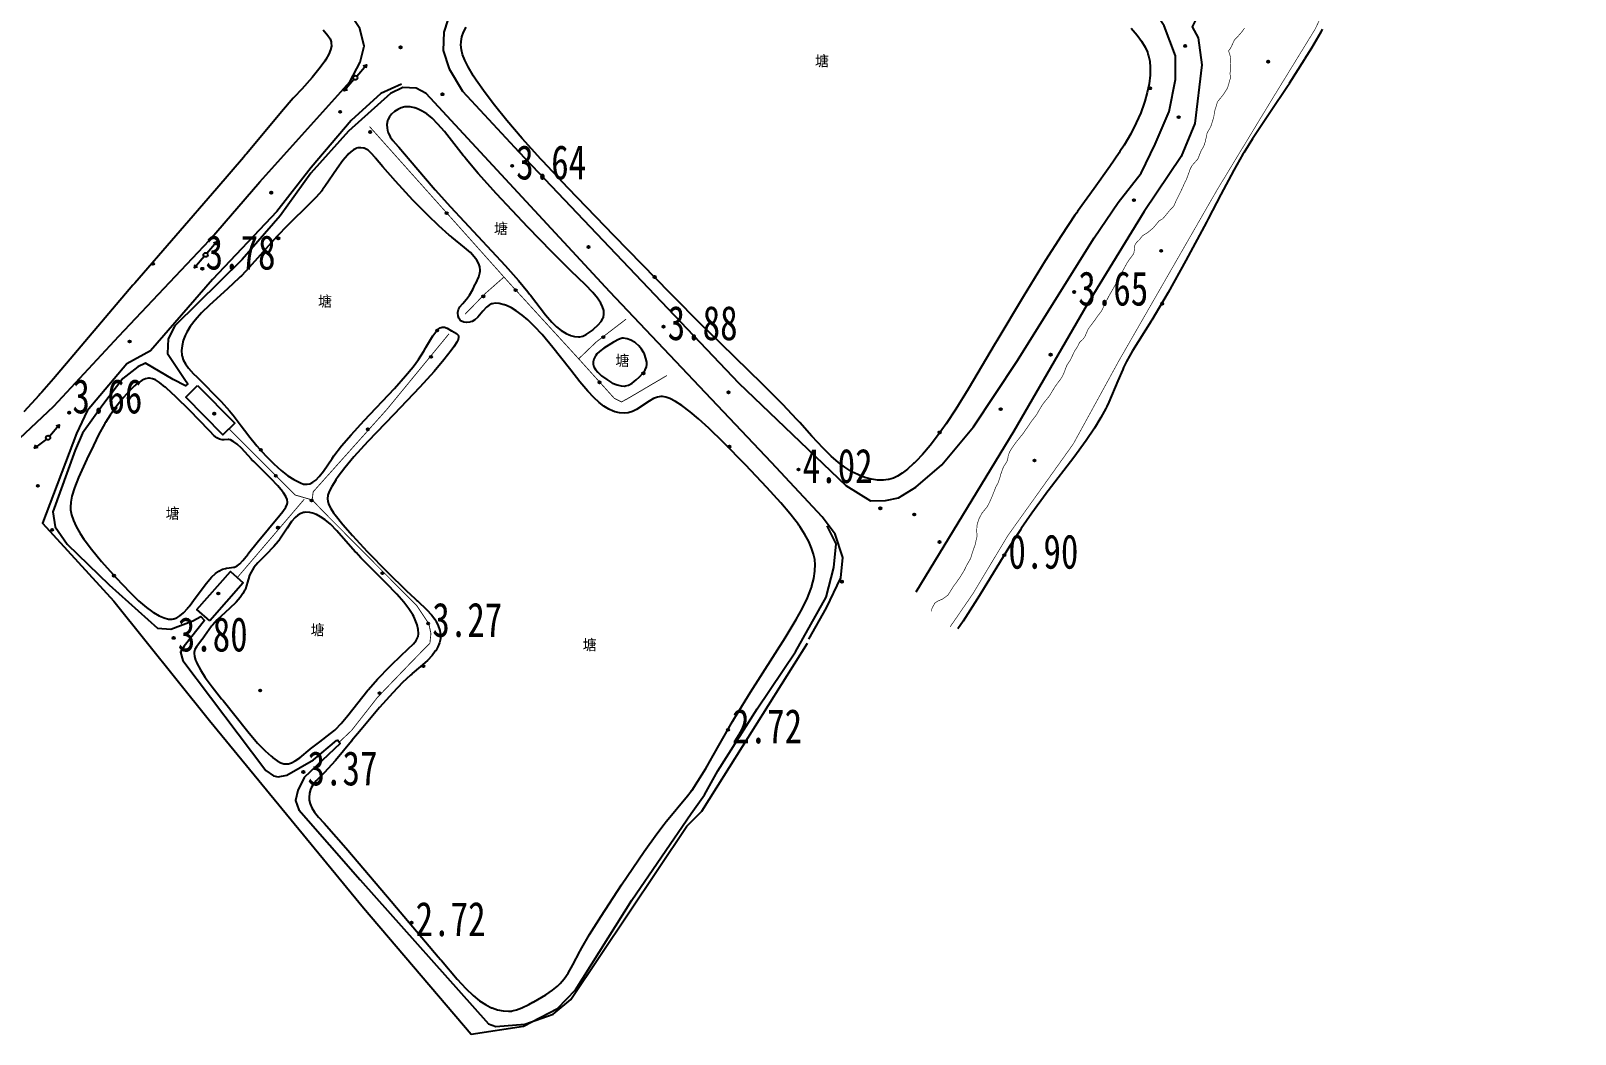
# Model space of a CAD drawing. Header units: metres. Extents: x 494039 to 619385, y 3351420 to 3402703.
# Drawn here: x 594504.6 to 594684.8, y 3392912.1 to 3393029.2 of the extents above; entities that cross this region are included whole.
import ezdxf
from ezdxf.enums import TextEntityAlignment as Align

# ---------------------------------------------------------------- set-up
doc = ezdxf.new("R2010")
doc.units = ezdxf.units.M
for name, pattern in [('2450', [0]), ('6461', [0]), ('8521', [0]), ('8522', [0])]:
    doc.linetypes.add(name, pattern=pattern)
for name, color, linetype in [('210100', 130, 'Continuous'), ('270102', 130, '6461'), ('380202', 8, '2450'), ('541200', 8, 'Continuous'), ('720100', 8, 'Continuous'), ('760201', 8, '8521'), ('760202', 8, '8522')]:
    doc.layers.add(name, color=color, linetype=linetype)
doc.layers.add('710101', color=8, linetype='Continuous', lineweight=0)

# ---------------------------------------------------------------- blocks, each defined once
blk = doc.blocks.new('dy')
blk.add_line((0.5, 0), (4, 0))
blk.add_lwpolyline([(3.31, 0.4), (4, 0), (3.31, -0.4)])
blk.add_circle((0, 0), 0.5)
blk = doc.blocks.new('y13')
blk.add_text('塘', height=2.5).set_placement((-1.67, -1.12))
blk = doc.blocks.new('p_point')
for radius in [0.25, 0.2, 0.15, 0.1, 0.05]:
    blk.add_circle((0, 0), radius)
blk.add_point((0, 0))
blk = doc.blocks.new('1-1&1-2&1-5')
at = {"layer": '210100', "color": 130, "flags": 128}
for points, elevation in [([(594655.29, 3393029.4), (594655.15, 3393029.15), (594655.11, 3393029.08), (594654.01, 3393027.19), (594653.23, 3393025.9), (594653.19, 3393025.84), (594651.44, 3393023.07), (594651.41, 3393023.01), (594651.3, 3393022.85), (594649.16, 3393019.65), (594647.14, 3393016.6), (594646.12, 3393014.97), (594646.03, 3393014.82), (594644.97, 3393012.97), (594643.46, 3393010.14), (594641.98, 3393007.3), (594641.9, 3393007.14), (594641.77, 3393006.9), (594639.37, 3393002.42), (594637.29, 3392998.67), (594635.8, 3392996.13), (594635.38, 3392995.44), (594635.31, 3392995.33), (594633.16, 3392991.87), (594632.45, 3392990.62), (594632.1, 3392989.92), (594632.04, 3392989.8), (594632, 3392989.71), (594631.42, 3392988.39), (594630.4, 3392985.9), (594630.15, 3392985.38), (594630.04, 3392985.17), (594629.46, 3392984.09), (594628.7, 3392982.85), (594627.74, 3392981.43), (594626.29, 3392979.44), (594623.3, 3392975.53), (594623.15, 3392975.33), (594623.09, 3392975.25), (594621.38, 3392972.93), (594620.16, 3392971.16), (594620.06, 3392971.01), (594618.8, 3392969.04), (594615.42, 3392963.52), (594615.3, 3392963.32), (594613.38, 3392960.35), (594612.77, 3392959.43)], 1.45), ([(594632.99, 3393029.53), (594633.67, 3393028.73), (594634.21, 3393028), (594634.61, 3393027.32), (594634.88, 3393026.72), (594634.95, 3393026.51), (594634.99, 3393026.41), (594635.02, 3393026.31), (594635.15, 3393025.68), (594635.22, 3393024.93), (594635.21, 3393024.04), (594635.09, 3393023.03), (594634.87, 3393022.01), (594634.59, 3393021.02), (594634.56, 3393020.91), (594634.52, 3393020.78), (594634.1, 3393019.67), (594633.58, 3393018.48), (594632.93, 3393017.22), (594632.16, 3393015.89), (594631.68, 3393015.13), (594631.59, 3393014.98), (594630.51, 3393013.39), (594628.67, 3393010.83), (594626.73, 3393008.13), (594626.63, 3393007.99), (594626.42, 3393007.7), (594624.85, 3393005.35), (594622.96, 3393002.38), (594620.38, 3392998.18), (594617.32, 3392993.05), (594617.14, 3392992.75), (594613.99, 3392987.42), (594612.55, 3392985.08), (594611.41, 3392983.36), (594610.4, 3392981.95), (594609.55, 3392980.85), (594608.65, 3392979.79), (594607.92, 3392979.02), (594607.67, 3392978.77), (594607.61, 3392978.72), (594606.91, 3392978.08), (594606.28, 3392977.6), (594605.74, 3392977.26), (594605.24, 3392977.03), (594604.71, 3392976.86), (594604.65, 3392976.85), (594604.1, 3392976.78), (594603.41, 3392976.79), (594602.7, 3392976.89), (594601.93, 3392977.1), (594601.26, 3392977.36), (594601.08, 3392977.44), (594600.4, 3392977.78), (594599.6, 3392978.29), (594598.85, 3392978.85), (594597.99, 3392979.59), (594597.04, 3392980.52), (594595.74, 3392981.93), (594594.34, 3392983.5), (594594.21, 3392983.64), (594594, 3392983.86), (594592.33, 3392985.63), (594589.98, 3392987.99), (594583.5, 3392994.3), (594583.1, 3392994.69), (594579.21, 3392998.6), (594572.65, 3393005.31), (594567.3, 3393010.87), (594564.3, 3393014.06), (594564.13, 3393014.24), (594561.95, 3393016.66), (594560.15, 3393018.76), (594558.71, 3393020.53), (594557.62, 3393021.97), (594556.57, 3393023.48), (594556.42, 3393023.71), (594556.27, 3393023.93), (594556.22, 3393024.01), (594555.62, 3393025.02), (594555.23, 3393025.81), (594554.98, 3393026.46), (594554.84, 3393027.02), (594554.79, 3393027.59), (594554.8, 3393027.91), (594554.8, 3393027.97), (594554.91, 3393028.52), (594555.1, 3393029.07), (594555.39, 3393029.66)], 2.46), ([(594538.73, 3393029.32), (594539.28, 3393028.66), (594539.52, 3393028.27), (594539.64, 3393027.93), (594539.66, 3393027.87), (594539.67, 3393027.83), (594539.68, 3393027.44), (594539.58, 3393026.99), (594539.38, 3393026.5), (594539.04, 3393025.88), (594538.9, 3393025.67), (594538.84, 3393025.57), (594538.23, 3393024.73), (594537.45, 3393023.78), (594536.21, 3393022.43), (594535.33, 3393021.49), (594535.21, 3393021.36), (594533.84, 3393019.78), (594531.36, 3393016.79), (594529.79, 3393014.88), (594529.67, 3393014.74), (594529.42, 3393014.44), (594526.33, 3393010.83), (594516.75, 3392999.79), (594516.53, 3392999.53), (594507.26, 3392988.61), (594505.91, 3392987.06), (594505.68, 3392986.81), (594505.59, 3392986.71), (594503.8, 3392984.75)], 2.46)]:
    blk.add_lwpolyline(points, dxfattribs=dict(at, elevation=elevation))
for points, elevation in [([(594562.81, 3392998.5), (594562.9, 3392998.39), (594564.67, 3392996.07), (594565.39, 3392995.24), (594565.96, 3392994.68), (594566.48, 3392994.27), (594567.05, 3392993.91), (594567.41, 3392993.74), (594567.54, 3392993.69), (594567.56, 3392993.68), (594568.06, 3392993.54), (594568.5, 3392993.5), (594568.6, 3392993.51), (594568.62, 3392993.51), (594568.65, 3392993.51), (594569.03, 3392993.6), (594569.42, 3392993.79), (594569.86, 3392994.08), (594570.2, 3392994.35), (594570.23, 3392994.38), (594570.26, 3392994.4), (594570.81, 3392994.92), (594571.16, 3392995.32), (594571.36, 3392995.65), (594571.38, 3392995.71), (594571.42, 3392995.81), (594571.48, 3392996.14), (594571.46, 3392996.57), (594571.32, 3392997.01), (594571.1, 3392997.46), (594570.73, 3392998.02), (594570.18, 3392998.69), (594569.33, 3392999.59), (594567.62, 3393001.22), (594567.32, 3393001.51), (594565.38, 3393003.44), (594562.6, 3393006.32), (594558.96, 3393010.21), (594556.81, 3393012.59), (594555.39, 3393014.25), (594555.16, 3393014.54), (594555.06, 3393014.67), (594552.88, 3393017.46), (594552.11, 3393018.33), (594551.42, 3393019.02), (594550.8, 3393019.52), (594550.27, 3393019.86), (594549.71, 3393020.13), (594549.41, 3393020.24), (594549.38, 3393020.24), (594548.87, 3393020.35), (594548.39, 3393020.36), (594548.31, 3393020.35), (594548.29, 3393020.35), (594548.23, 3393020.34), (594547.81, 3393020.24), (594547.41, 3393020.06), (594547.03, 3393019.81), (594546.7, 3393019.51), (594546.44, 3393019.17), (594546.27, 3393018.84), (594546.24, 3393018.74), (594546.23, 3393018.71), (594546.16, 3393018.31), (594546.17, 3393017.85), (594546.28, 3393017.4), (594546.3, 3393017.35), (594546.31, 3393017.32), (594546.33, 3393017.29), (594546.54, 3393016.87), (594546.86, 3393016.42), (594547.46, 3393015.73), (594547.55, 3393015.63), (594548.88, 3393014.1), (594551.56, 3393010.93), (594551.78, 3393010.68), (594553.56, 3393008.69), (594559.95, 3393001.84), (594561.51, 3393000.08), (594562.6, 3392998.77)], 3.02), ([(594557.02, 3393001.2), (594557.03, 3393001.3), (594556.99, 3393001.67), (594556.88, 3393002.02), (594556.65, 3393002.45), (594556.34, 3393002.86), (594555.9, 3393003.34), (594555.21, 3393003.95), (594553.74, 3393005.14), (594553.65, 3393005.21), (594553.43, 3393005.39), (594552.22, 3393006.46), (594550.93, 3393007.7), (594549.19, 3393009.48), (594547.17, 3393011.66), (594545.67, 3393013.36), (594544.83, 3393014.37), (594544.81, 3393014.39), (594544.28, 3393015), (594543.96, 3393015.28), (594543.67, 3393015.46), (594543.51, 3393015.52), (594543.48, 3393015.52), (594543.13, 3393015.58), (594542.75, 3393015.55), (594542.61, 3393015.52), (594542.59, 3393015.51), (594542.57, 3393015.5), (594542.25, 3393015.35), (594541.93, 3393015.11), (594541.64, 3393014.82), (594541.62, 3393014.81), (594541.55, 3393014.73), (594541.02, 3393014.09), (594540.35, 3393013.17), (594538.92, 3393011.06), (594538.68, 3393010.73), (594538.62, 3393010.65), (594538.55, 3393010.57), (594537.89, 3393009.81), (594536.96, 3393008.86), (594534.78, 3393006.75), (594534.7, 3393006.67), (594534.59, 3393006.55), (594533.33, 3393005.21), (594530.1, 3393001.61), (594529.17, 3393000.64), (594529.05, 3393000.53), (594528.92, 3393000.4), (594527.54, 3392999.12), (594525.45, 3392997.22), (594524.51, 3392996.3), (594523.77, 3392995.47), (594523.21, 3392994.72), (594522.82, 3392994.07), (594522.74, 3392993.9), (594522.65, 3392993.73), (594522.63, 3392993.68), (594522.4, 3392993.07), (594522.25, 3392992.48), (594522.19, 3392991.9), (594522.23, 3392991.38), (594522.24, 3392991.33), (594522.25, 3392991.27), (594522.4, 3392990.83), (594522.65, 3392990.37), (594523.01, 3392989.87), (594523.6, 3392989.21), (594523.96, 3392988.85), (594524.05, 3392988.76), (594526.83, 3392985.96), (594527.8, 3392984.89), (594528.18, 3392984.43), (594528.22, 3392984.38), (594529.16, 3392983.14), (594529.92, 3392982.12), (594530.02, 3392981.99), (594530.98, 3392980.8), (594532, 3392979.67), (594532.95, 3392978.7), (594533.82, 3392977.92), (594534.61, 3392977.3), (594535.31, 3392976.85), (594535.91, 3392976.54), (594536.06, 3392976.47), (594536.09, 3392976.46), (594536.44, 3392976.34), (594536.44, 3392976.34), (594536.52, 3392976.32), (594536.84, 3392976.31), (594537.15, 3392976.37), (594537.51, 3392976.55), (594537.85, 3392976.8), (594538.24, 3392977.2), (594538.74, 3392977.83), (594539.75, 3392979.3), (594539.98, 3392979.62), (594540.86, 3392980.78), (594541.97, 3392982.08), (594543.52, 3392983.77), (594547.03, 3392987.48), (594548.34, 3392988.95), (594549.2, 3392990.01), (594549.84, 3392990.88), (594550.47, 3392991.84), (594550.67, 3392992.19), (594550.71, 3392992.26), (594551.51, 3392993.65), (594551.85, 3392994.11), (594552.12, 3392994.39), (594552.35, 3392994.55), (594552.6, 3392994.64), (594552.8, 3392994.64), (594552.86, 3392994.64), (594552.88, 3392994.63), (594553.17, 3392994.52), (594553.69, 3392994.23), (594553.71, 3392994.22), (594553.73, 3392994.21), (594554.27, 3392993.9), (594554.45, 3392993.72), (594554.47, 3392993.69), (594554.48, 3392993.67), (594554.49, 3392993.65), (594554.52, 3392993.47), (594554.48, 3392993.22), (594554.32, 3392992.89), (594553.96, 3392992.34), (594553.67, 3392991.93), (594552.8, 3392990.82), (594551.66, 3392989.48), (594549.99, 3392987.63), (594546.95, 3392984.45), (594543.94, 3392981.29), (594542.31, 3392979.5), (594541.25, 3392978.23), (594540.47, 3392977.2), (594540.21, 3392976.84), (594540.18, 3392976.79), (594539.71, 3392976.04), (594539.43, 3392975.48), (594539.28, 3392975.02), (594539.23, 3392974.61), (594539.25, 3392974.35), (594539.25, 3392974.3), (594539.26, 3392974.28), (594539.38, 3392973.9), (594539.6, 3392973.47), (594539.94, 3392972.99), (594540.11, 3392972.75), (594541.01, 3392971.61), (594542.14, 3392970.32), (594543.87, 3392968.47), (594546.22, 3392966.07), (594548.42, 3392963.91), (594549.45, 3392962.94), (594549.66, 3392962.75), (594549.71, 3392962.7), (594550.82, 3392961.67), (594551.35, 3392961.09), (594551.74, 3392960.56), (594551.88, 3392960.34), (594551.9, 3392960.3), (594552.15, 3392959.79), (594552.33, 3392959.26), (594552.41, 3392958.75), (594552.41, 3392958.33), (594552.4, 3392958.29), (594552.4, 3392958.26), (594552.3, 3392957.82), (594552.11, 3392957.34), (594551.85, 3392956.89), (594551.8, 3392956.82), (594551.42, 3392956.33), (594550.88, 3392955.76), (594550.06, 3392955.03), (594549.1, 3392954.22), (594549.05, 3392954.17), (594548.89, 3392954.03), (594547.98, 3392953.16), (594546.83, 3392951.96), (594545.3, 3392950.25), (594543.14, 3392947.71), (594542.08, 3392946.42), (594542.02, 3392946.35), (594540.15, 3392944.06), (594539.28, 3392943.1), (594538.86, 3392942.67), (594538.82, 3392942.64), (594537.9, 3392941.72), (594537.55, 3392941.29), (594537.32, 3392940.9), (594537.24, 3392940.71), (594537.23, 3392940.69), (594537.11, 3392940.25), (594537.07, 3392939.77), (594537.08, 3392939.55), (594537.08, 3392939.53), (594537.09, 3392939.46), (594537.2, 3392939.03), (594537.4, 3392938.56), (594537.72, 3392938.06), (594538.18, 3392937.48), (594538.78, 3392936.81), (594538.82, 3392936.76), (594539.12, 3392936.44), (594541.37, 3392933.87), (594546.23, 3392928.18), (594552.13, 3392921.18), (594552.4, 3392920.86), (594552.51, 3392920.73), (594554.35, 3392918.56), (594555.37, 3392917.46), (594556.21, 3392916.67), (594556.97, 3392916.04), (594557.64, 3392915.59), (594558.22, 3392915.29), (594558.37, 3392915.22), (594558.42, 3392915.2), (594559.05, 3392914.99), (594559.71, 3392914.85), (594560.33, 3392914.82), (594560.66, 3392914.84), (594560.7, 3392914.84), (594560.76, 3392914.85), (594561.28, 3392914.97), (594561.9, 3392915.2), (594562.7, 3392915.59), (594563.19, 3392915.87), (594563.24, 3392915.89), (594563.31, 3392915.93), (594564.69, 3392916.74), (594565.49, 3392917.28), (594566.05, 3392917.74), (594566.26, 3392917.95), (594566.32, 3392918), (594566.38, 3392918.06), (594566.83, 3392918.61), (594567.29, 3392919.28), (594567.84, 3392920.24), (594568.66, 3392921.8), (594568.71, 3392921.88), (594568.88, 3392922.2), (594569.8, 3392923.77), (594571.15, 3392925.93), (594573.53, 3392929.55), (594576.16, 3392933.44), (594577.63, 3392935.5), (594578.5, 3392936.65), (594578.73, 3392936.94), (594578.78, 3392937.01), (594581.24, 3392939.97), (594581.64, 3392940.49), (594581.7, 3392940.56), (594581.75, 3392940.63), (594582.44, 3392941.65), (594583.35, 3392943.16), (594584.01, 3392944.31), (594584.06, 3392944.4), (594586.48, 3392948.64), (594586.7, 3392949.01), (594586.89, 3392949.31), (594588.59, 3392952.04), (594592.63, 3392958.38), (594593.92, 3392960.52), (594594.6, 3392961.77), (594595.22, 3392963.05), (594595.61, 3392964.05), (594595.72, 3392964.39), (594595.74, 3392964.45), (594595.96, 3392965.3), (594596.09, 3392966.17), (594596.12, 3392966.97), (594596.08, 3392967.46), (594596.07, 3392967.55), (594595.94, 3392968.17), (594595.71, 3392968.86), (594595.37, 3392969.62), (594594.93, 3392970.43), (594594.32, 3392971.38), (594594.22, 3392971.54), (594594.16, 3392971.61), (594593.92, 3392971.95), (594593.17, 3392972.91), (594592.12, 3392974.15), (594590.49, 3392975.95), (594587.98, 3392978.58), (594585.44, 3392981.18), (594583.7, 3392982.87), (594582.5, 3392983.96), (594581.55, 3392984.75), (594580.55, 3392985.49), (594579.84, 3392985.95), (594579.81, 3392985.97), (594579.18, 3392986.3), (594578.68, 3392986.48), (594578.29, 3392986.55), (594578.19, 3392986.56), (594578.11, 3392986.56), (594577.72, 3392986.49), (594577.26, 3392986.32), (594576.74, 3392986.02), (594575.29, 3392985.05), (594574.82, 3392984.81), (594574.41, 3392984.67), (594574.32, 3392984.65), (594574.29, 3392984.64), (594573.83, 3392984.6), (594573.29, 3392984.65), (594572.74, 3392984.78), (594572.68, 3392984.8), (594572.55, 3392984.85), (594572.04, 3392985.08), (594571.46, 3392985.44), (594570.91, 3392985.86), (594570.29, 3392986.43), (594569.61, 3392987.16), (594568.68, 3392988.26), (594567.6, 3392989.64), (594567.47, 3392989.82), (594565.53, 3392992.26), (594564.26, 3392993.77), (594563.38, 3392994.73), (594562.6, 3392995.49), (594561.95, 3392996.04), (594561.25, 3392996.55), (594560.69, 3392996.88), (594560.09, 3392997.16), (594559.87, 3392997.23), (594559.84, 3392997.24), (594559.27, 3392997.39), (594558.79, 3392997.43), (594558.43, 3392997.38), (594558.4, 3392997.37), (594558.34, 3392997.35), (594558.07, 3392997.21), (594557.77, 3392996.97), (594557.36, 3392996.52), (594556.76, 3392995.82), (594556.4, 3392995.5), (594556.11, 3392995.32), (594555.92, 3392995.25), (594555.86, 3392995.23), (594555.83, 3392995.22), (594555.46, 3392995.18), (594555.12, 3392995.23), (594554.86, 3392995.34), (594554.72, 3392995.44), (594554.71, 3392995.45), (594554.69, 3392995.47), (594554.55, 3392995.68), (594554.45, 3392995.95), (594554.42, 3392996.28), (594554.42, 3392996.33), (594554.42, 3392996.35), (594554.43, 3392996.39), (594554.51, 3392996.7), (594554.68, 3392997.01), (594555.01, 3392997.42), (594555.41, 3392997.87), (594555.44, 3392997.9), (594555.79, 3392998.38), (594556.17, 3392999.04), (594556.47, 3392999.65), (594556.49, 3392999.69), (594556.51, 3392999.72), (594556.86, 3393000.51), (594557, 3393001), (594557.02, 3393001.18)], 3.02), ([(594572.65, 3392992.94), (594572.6, 3392992.91), (594571.47, 3392992.21), (594570.95, 3392991.82), (594570.65, 3392991.52), (594570.52, 3392991.34), (594570.49, 3392991.3), (594570.48, 3392991.28), (594570.31, 3392990.92), (594570.22, 3392990.58), (594570.21, 3392990.39), (594570.21, 3392990.37), (594570.22, 3392990.31), (594570.3, 3392990.03), (594570.48, 3392989.72), (594570.76, 3392989.38), (594571.2, 3392988.97), (594571.8, 3392988.52), (594572.38, 3392988.16), (594572.45, 3392988.13), (594572.48, 3392988.11), (594573, 3392987.9), (594573.49, 3392987.78), (594573.88, 3392987.76), (594573.94, 3392987.77), (594573.97, 3392987.77), (594574, 3392987.78), (594574.35, 3392987.89), (594574.75, 3392988.12), (594575.23, 3392988.49), (594575.59, 3392988.82), (594575.62, 3392988.84), (594576.04, 3392989.31), (594576.29, 3392989.68), (594576.43, 3392990.01), (594576.46, 3392990.1), (594576.46, 3392990.13), (594576.47, 3392990.16), (594576.47, 3392990.54), (594576.38, 3392990.99), (594576.2, 3392991.49), (594576.14, 3392991.6), (594576.13, 3392991.63), (594575.86, 3392992.06), (594575.53, 3392992.47), (594575.18, 3392992.79), (594575.1, 3392992.85), (594575.07, 3392992.87), (594575.05, 3392992.89), (594574.63, 3392993.12), (594574.19, 3392993.28), (594573.77, 3392993.35), (594573.55, 3392993.34), (594573.52, 3392993.33), (594573.5, 3392993.33), (594573.17, 3392993.22), (594572.66, 3392992.94)], 2.96), ([(594526.95, 3392981.5), (594526.92, 3392981.5), (594526.62, 3392981.57), (594526.31, 3392981.74), (594525.96, 3392982.01), (594525.48, 3392982.51), (594525.37, 3392982.62), (594523.15, 3392984.93), (594521.53, 3392986.52), (594520.43, 3392987.53), (594520.32, 3392987.63), (594520.28, 3392987.66), (594519.61, 3392988.2), (594519.14, 3392988.48), (594518.79, 3392988.63), (594518.47, 3392988.68), (594518.38, 3392988.68), (594518.35, 3392988.68), (594518, 3392988.61), (594517.61, 3392988.44), (594517.17, 3392988.16), (594516.84, 3392987.9), (594516.81, 3392987.88), (594516.72, 3392987.8), (594516.12, 3392987.23), (594515.42, 3392986.45), (594514.64, 3392985.47), (594513.86, 3392984.37), (594513.31, 3392983.51), (594513.25, 3392983.42), (594513.21, 3392983.34), (594512.56, 3392982.15), (594511.6, 3392980.18), (594511.24, 3392979.42), (594511.2, 3392979.34), (594511.15, 3392979.22), (594510.18, 3392977.09), (594509.7, 3392975.89), (594509.4, 3392974.94), (594509.26, 3392974.22), (594509.22, 3392973.62), (594509.23, 3392973.39), (594509.23, 3392973.31), (594509.35, 3392972.74), (594509.57, 3392972.09), (594509.9, 3392971.38), (594510.37, 3392970.56), (594510.81, 3392969.89), (594510.95, 3392969.7), (594511.67, 3392968.75), (594512.87, 3392967.31), (594514.58, 3392965.4), (594516.18, 3392963.7), (594517.19, 3392962.72), (594518.1, 3392961.93), (594518.69, 3392961.5), (594518.89, 3392961.36), (594518.94, 3392961.33), (594519.6, 3392960.95), (594520.18, 3392960.71), (594520.66, 3392960.58), (594521.09, 3392960.56), (594521.27, 3392960.59), (594521.31, 3392960.6), (594521.65, 3392960.72), (594522.01, 3392960.95), (594522.41, 3392961.31), (594522.92, 3392961.87), (594522.98, 3392961.94), (594523.07, 3392962.05), (594523.91, 3392963.16), (594525.11, 3392964.78), (594525.7, 3392965.46), (594526.15, 3392965.88), (594526.54, 3392966.17), (594526.96, 3392966.39), (594527.31, 3392966.5), (594527.43, 3392966.52), (594527.46, 3392966.52), (594528.3, 3392966.63), (594528.32, 3392966.63), (594528.36, 3392966.65), (594528.68, 3392966.79), (594529.01, 3392967.03), (594529.36, 3392967.4), (594529.92, 3392968.13), (594529.95, 3392968.17), (594529.98, 3392968.2), (594530.06, 3392968.31), (594531.02, 3392969.52), (594533.67, 3392972.71), (594534, 3392973.13), (594534.01, 3392973.15), (594534.36, 3392973.65), (594534.5, 3392973.97), (594534.54, 3392974.2), (594534.55, 3392974.2), (594534.55, 3392974.23), (594534.5, 3392974.54), (594534.36, 3392974.87), (594534.08, 3392975.31), (594534.05, 3392975.35), (594534.04, 3392975.37), (594533.97, 3392975.46), (594533.41, 3392976.14), (594532.61, 3392976.99), (594530.62, 3392978.96), (594530.41, 3392979.18), (594530.37, 3392979.23), (594529.19, 3392980.53), (594528.7, 3392980.98), (594528.31, 3392981.27), (594528.26, 3392981.3), (594528.23, 3392981.31), (594527.89, 3392981.48), (594527.7, 3392981.53), (594527.68, 3392981.53), (594527.65, 3392981.54), (594527.17, 3392981.51), (594526.95, 3392981.5)], 3.02), ([(594524.58, 3392958.17), (594524.56, 3392958.14), (594523.95, 3392957.35), (594523.76, 3392957.01), (594523.67, 3392956.68), (594523.66, 3392956.61), (594523.66, 3392956.59), (594523.69, 3392956.23), (594523.83, 3392955.79), (594523.93, 3392955.55), (594523.93, 3392955.54), (594523.98, 3392955.44), (594524.39, 3392954.67), (594524.96, 3392953.78), (594525.77, 3392952.68), (594526.87, 3392951.28), (594526.93, 3392951.2), (594527.04, 3392951.06), (594529.91, 3392947.47), (594531.07, 3392946.11), (594531.95, 3392945.19), (594532.64, 3392944.57), (594532.79, 3392944.45), (594532.82, 3392944.42), (594533.36, 3392944.03), (594533.77, 3392943.81), (594534.13, 3392943.69), (594534.22, 3392943.68), (594534.25, 3392943.67), (594534.31, 3392943.67), (594534.67, 3392943.7), (594535.03, 3392943.81), (594535.45, 3392944.03), (594535.98, 3392944.39), (594537.19, 3392945.4), (594537.25, 3392945.45), (594538.32, 3392946.27), (594539.58, 3392947.21), (594540.06, 3392947.62), (594540.14, 3392947.7), (594540.8, 3392948.39), (594541.58, 3392949.31), (594543.91, 3392952.28), (594544, 3392952.38), (594545.04, 3392953.55), (594546.5, 3392955.06), (594547.93, 3392956.46), (594548.44, 3392956.92), (594548.55, 3392957.02), (594548.58, 3392957.05), (594549.25, 3392957.68), (594549.56, 3392958.06), (594549.74, 3392958.38), (594549.78, 3392958.48), (594549.79, 3392958.52), (594549.85, 3392958.88), (594549.82, 3392959.36), (594549.69, 3392959.91), (594549.46, 3392960.5), (594549.28, 3392960.87), (594549.18, 3392961.06), (594548.73, 3392961.77), (594548.11, 3392962.57), (594547.32, 3392963.48), (594546.07, 3392964.77), (594543.11, 3392967.74), (594542.56, 3392968.33), (594542.47, 3392968.43), (594540.32, 3392970.88), (594539.56, 3392971.64), (594538.95, 3392972.15), (594538.4, 3392972.52), (594537.93, 3392972.77), (594537.67, 3392972.87), (594537.65, 3392972.88), (594537.15, 3392973), (594536.7, 3392973.04), (594536.51, 3392973.03), (594536.49, 3392973.02), (594536.41, 3392973.01), (594536.1, 3392972.91), (594535.76, 3392972.7), (594535.44, 3392972.43), (594535.04, 3392971.96), (594534.51, 3392971.19), (594533.66, 3392969.9), (594533.6, 3392969.82), (594533.54, 3392969.75), (594533.47, 3392969.65), (594532.95, 3392969.04), (594532.02, 3392968.09), (594531.11, 3392967.16), (594530.64, 3392966.59), (594530.3, 3392966.07), (594530.12, 3392965.69), (594530.08, 3392965.59), (594530.07, 3392965.56), (594529.87, 3392964.88), (594529.64, 3392964.1), (594529.61, 3392964.04), (594529.59, 3392963.98), (594529.36, 3392963.55), (594529.04, 3392963.1), (594528.57, 3392962.57), (594527.79, 3392961.82), (594527.31, 3392961.39), (594527.28, 3392961.36), (594526.34, 3392960.48), (594525.8, 3392959.88), (594525.72, 3392959.78), (594525.69, 3392959.75), (594525.16, 3392958.99), (594524.61, 3392958.2)], 3.02)]:
    blk.add_lwpolyline(points, close=True, dxfattribs=dict(at, elevation=elevation))
at = {"layer": '270102', "color": 130, "const_width": 0.1, "flags": 128}
for points, elevation in [([(594544.13, 3393018.05), (594560.58, 3392999.63), (594568.53, 3392990.95), (594572.68, 3392986.34), (594573.53, 3392985.92), (594574.34, 3392986.36), (594578.82, 3392989)], 4.19), ([(594559.81, 3393000.49), (594557.59, 3392998.53), (594555.28, 3392996.16)], 3.96), ([(594574.05, 3392995.57), (594570.55, 3392992.89), (594568.53, 3392990.95)], 4.19), ([(594553.4, 3392993.87), (594546.19, 3392985.09), (594537.55, 3392975.43), (594537.44, 3392974.48), (594538.85, 3392973.01), (594549.65, 3392962.13), (594551.05, 3392960.03), (594551.29, 3392958.88), (594551.17, 3392957.77), (594549.08, 3392955.63), (594545.05, 3392951.44), (594542.03, 3392947.58), (594540.59, 3392946.22)], 3.74), ([(594537.44, 3392974.48), (594535.47, 3392975.05), (594527.73, 3392982.77)], 3.96), ([(594528.69, 3392965.41), (594536.51, 3392974.56)], 4.19)]:
    blk.add_lwpolyline(points, dxfattribs=dict(at, elevation=elevation))
at = {"layer": '380202', "color": 8, "elevation": 4.85, "flags": 128}
blk.add_lwpolyline([(594547.84, 3393022.99), (594545.43, 3393021.91), (594541.99, 3393018.74), (594537.3, 3393013.29), (594533.31, 3393008.14), (594525.79, 3393000.2), (594518.56, 3392991.87), (594515.8, 3392990.37), (594511.18, 3392984.87), (594509.94, 3392982.22), (594505.99, 3392971.76), (594514.28, 3392962.66), (594525.45, 3392948.73), (594543.41, 3392926.87), (594555.98, 3392912.15), (594562.1, 3392913.08), (594566.05, 3392915.12), (594568.17, 3392917.33), (594574.72, 3392927.77), (594581.64, 3392937.9), (594583.2, 3392940.07), (594584.78, 3392942.88), (594589.34, 3392950.12), (594593.82, 3392956.77), (594597.41, 3392963.12), (594598.29, 3392966.61), (594598.56, 3392969.37), (594597.51, 3392971.46)], dxfattribs=at)
at = {"layer": '710101', "color": 8, "linetype": 'Continuous', "lineweight": 0, "const_width": 0.075}
for points, elevation in [([(594646.21, 3393029.54), (594645.96, 3393029.17), (594645.49, 3393028.63), (594645.16, 3393028.3), (594645.02, 3393028.12), (594644.7, 3393027.43), (594644.6, 3393027.24), (594644.48, 3393027.06), (594644.35, 3393026.89), (594644.47, 3393026.54), (594644.53, 3393026.33), (594644.57, 3393026.16), (594644.58, 3393026.08), (594644.59, 3393026.01), (594644.59, 3393025.93), (594644.59, 3393025.86), (594644.58, 3393025.71), (594644.57, 3393025.65), (594644.57, 3393025.61), (594644.59, 3393025.07), (594644.6, 3393024.91), (594644.6, 3393024.88), (594644.54, 3393024.39), (594644.53, 3393024.37), (594644.53, 3393024.35), (594644.53, 3393024.25), (594644.53, 3393024.23), (594644.53, 3393024.18), (594644.56, 3393023.86), (594644.56, 3393023.83), (594644.55, 3393023.69), (594644.54, 3393023.61), (594644.23, 3393022.55), (594643.75, 3393021.79), (594643.15, 3393021.05), (594643.09, 3393020.98), (594643.02, 3393020.84), (594642.96, 3393020.58), (594642.79, 3393020.07), (594642.75, 3393019.91), (594642.63, 3393019.21), (594642.52, 3393018.81), (594642.45, 3393018.57), (594642.34, 3393018.22), (594642.22, 3393017.94), (594642.13, 3393017.78), (594641.87, 3393017.35), (594641.85, 3393017.29), (594641.75, 3393016.8), (594641.62, 3393016.26), (594641.55, 3393016.01), (594641.42, 3393015.68), (594641.17, 3393015.28), (594640.81, 3393014.37), (594640.75, 3393014.24), (594640.16, 3393013.58), (594640.04, 3393013.42), (594639.88, 3393013.1), (594639.63, 3393012.4), (594639.45, 3393011.91), (594639.26, 3393011.54), (594638.85, 3393010.64), (594638.29, 3393009.52), (594638.06, 3393009), (594638.01, 3393008.88), (594637.91, 3393008.7), (594637.46, 3393008.24), (594636.8, 3393007.43), (594636.68, 3393007.3), (594636.25, 3393007.05), (594635.6, 3393006.26), (594635.55, 3393006.21), (594634.96, 3393005.72), (594634.34, 3393005.32), (594634.24, 3393005.22), (594633.95, 3393004.84), (594633.61, 3393004.52), (594633.5, 3393004.37), (594633.43, 3393004.23), (594633.41, 3393004.16), (594633.4, 3393004.08), (594633.33, 3393003.44), (594633.32, 3393003.39), (594633.31, 3393003.31), (594633.25, 3393003.17), (594632.82, 3393002.59), (594632.51, 3393002.14), (594631.38, 3393000.07), (594631.15, 3392999.6), (594630.39, 3392998.27), (594629.96, 3392997.43), (594629.65, 3392996.76), (594629.52, 3392996.51), (594629.03, 3392995.88), (594628.73, 3392995.44), (594627.97, 3392994.42), (594627.91, 3392994.27), (594627.6, 3392993.57), (594627.44, 3392993.33), (594627.34, 3392993.21), (594627.24, 3392993.12), (594626.96, 3392992.86), (594626.86, 3392992.64), (594626.75, 3392992.41), (594626.41, 3392991.9), (594625.9, 3392990.82), (594625.5, 3392990.21), (594625.44, 3392990.09), (594625.19, 3392989.41), (594625.03, 3392989.04), (594624.88, 3392988.76), (594624.12, 3392987.72), (594623.52, 3392986.73), (594623.35, 3392986.49), (594622.77, 3392985.78), (594622.51, 3392985.39), (594621.91, 3392984.37), (594621.37, 3392983.68), (594620.41, 3392982.27), (594619.51, 3392981.15), (594619.08, 3392980.53), (594618.81, 3392980.1), (594618.68, 3392979.76), (594618.64, 3392979.6), (594618.58, 3392979.23), (594618.56, 3392979.15), (594618.53, 3392979.06), (594618.43, 3392978.85), (594618.19, 3392978.5), (594618.1, 3392978.33), (594618.02, 3392978.16), (594617.93, 3392977.93), (594617.87, 3392977.75), (594617.78, 3392977.49), (594617.72, 3392977.24), (594617.46, 3392976.47), (594617.2, 3392976), (594616.84, 3392975.08), (594616.68, 3392974.69), (594616.45, 3392974.18), (594616.34, 3392973.95), (594616.14, 3392973.62), (594615.59, 3392972.95), (594615.28, 3392972.38), (594615.27, 3392972.36), (594615.11, 3392971.92), (594615.08, 3392971.84), (594615.06, 3392971.76), (594615.02, 3392971.6), (594615, 3392971.47), (594614.98, 3392971.14), (594614.97, 3392971.06), (594614.97, 3392970.99), (594614.97, 3392970.93), (594614.97, 3392970.87), (594614.97, 3392970.81), (594615, 3392970.37), (594615, 3392970.3), (594615.01, 3392970.28), (594615, 3392970.24), (594614.98, 3392970.11), (594614.93, 3392969.94), (594614.85, 3392969.52), (594614.77, 3392969.21), (594614.52, 3392968.51), (594614.49, 3392968.44), (594614.33, 3392967.89), (594614.28, 3392967.75), (594614.2, 3392967.56), (594613.84, 3392966.93), (594613.5, 3392966.24), (594613.05, 3392965.51), (594612.64, 3392964.91), (594612.3, 3392964.46), (594611.65, 3392963.44), (594611.59, 3392963.36), (594610.99, 3392962.92), (594610.46, 3392962.69), (594610.14, 3392962.49), (594610.08, 3392962.43), (594609.77, 3392961.88), (594609.75, 3392961.83), (594609.68, 3392961.48)], 2), ([(594683.49, 3393106.3), (594684.43, 3393100.28), (594684.71, 3393096.15), (594684.75, 3393091.4), (594684.33, 3393087.27), (594683.95, 3393084.38), (594682.01, 3393078.78), (594678.64, 3393072.34), (594669.85, 3393056.52), (594667.62, 3393052.01), (594666.48, 3393048.59), (594665.34, 3393046.59), (594663.74, 3393045), (594662.26, 3393044.08), (594661.12, 3393043), (594660.32, 3393041.63), (594654.44, 3393029.4), (594649.19, 3393020.85), (594643.02, 3393010.67), (594631.55, 3392990.71), (594626.25, 3392981.04), (594618.6, 3392970.32), (594614.51, 3392963.52), (594611.86, 3392959.66)], 1)]:
    blk.add_lwpolyline(points, dxfattribs=dict(at, elevation=elevation))
at = {"layer": '720100', "color": 8}
for p in [(594547.75, 3393027.29, 3.64), (594639.29, 3393027.46, 3.64), (594648.98, 3393025.63, 1.01), (594635.19, 3393022.52, 1.87), (594552.63, 3393021.82, 3.52), (594540.7, 3393019.77, 3.58), (594638.53, 3393019.15, 3.54), (594544.2, 3393017.42, 3.25), (594560.76, 3393013.46, 3.64), (594532.66, 3393010.34, 3.73), (594633.31, 3393009.46, 3.43), (594553.13, 3393007.95, 3.06), (594533.48, 3393005.01, 2.72), (594569.67, 3393004, 3.74), (594636.48, 3393003.55, 1.59), (594518.86, 3393002.03, 1.83), (594524.62, 3393001.46, 3.78), (594577.39, 3393000.5, 1.87), (594557.41, 3392998.23, 3.02), (594561.17, 3392998.96, 3.08), (594626.34, 3392998.74, 3.65), (594636.6, 3392997.38, 0.9), (594552.01, 3392994.26, 2.72), (594578.42, 3392994.7, 3.88), (594516.14, 3392992.97, 3.71), (594571.4, 3392993.47, 2.91), (594551.3, 3392991.18, 2.8), (594623.59, 3392991.43, 3.3), (594576.08, 3392989.25, 2.72), (594570.95, 3392988.21, 2.98), (594586, 3392987.04, 4), (594509.08, 3392984.66, 3.66), (594514.49, 3392985.19, 2.74), (594617.77, 3392985.07, 3.62), (594526.01, 3392984.55, 3.48), (594543.93, 3392982.72, 3.02), (594610.65, 3392982.36, 1.87), (594531.44, 3392980.33, 2.72), (594586.11, 3392980.7, 2.72), (594594.18, 3392978.03, 4.02), (594621.71, 3392979.08, 1.23), (594505.42, 3392976.13, 3.51), (594533.2, 3392977.29, 3.3), (594537.37, 3392974.41, 2.97), (594603.72, 3392973.5, 3.81), (594607.68, 3392972.79, 3.91), (594507.1, 3392970.99, 3.55), (594533.44, 3392971.24, 3.31), (594610.62, 3392969.58, 3.9), (594618.19, 3392968.03, 0.9), (594514.31, 3392965.64, 2.74), (594545.63, 3392965.93, 3.18), (594599.24, 3392964.94, 3.93), (594526.48, 3392963.57, 3.43), (594550.97, 3392960.07, 3.27), (594521.27, 3392958.38, 3.8), (594550.41, 3392955.09, 2.72), (594531.36, 3392952.25, 2.81), (594545.3, 3392951.94, 3.1), (594585.95, 3392947.66, 2.72), (594536.41, 3392942.74, 3.37), (594549.02, 3392925.15, 2.72)]:
    blk.add_point(p, dxfattribs=at)
at = {"layer": '760201', "color": 8, "flags": 128}
for points, elevation in [([(594670.27, 3393126.45), (594672.35, 3393123.87), (594676.26, 3393117.27), (594678.48, 3393111.16), (594679.87, 3393106.07), (594680.24, 3393099.31), (594679.95, 3393090.2), (594676.65, 3393080.03), (594673.68, 3393072.4), (594667.45, 3393060.65), (594664.65, 3393055.43), (594664.03, 3393053.18), (594663.17, 3393051.19), (594661.29, 3393049.07), (594659.14, 3393047.73), (594656.39, 3393044.15), (594649.8, 3393036.9), (594646.98, 3393033.36), (594644.16, 3393031.1), (594642.26, 3393031.08), (594640.69, 3393030.87), (594640.09, 3393029.67), (594640.8, 3393028.41), (594641.22, 3393025.24), (594640.41, 3393018.42), (594638.84, 3393014.55), (594634.5, 3393008.14), (594627.85, 3392997.28), (594619.31, 3392982.52), (594607.87, 3392963.72)], 4.09), ([(594595.37, 3392958.23), (594597.44, 3392961.9), (594599.1, 3392965.4), (594599.34, 3392967.76), (594598.45, 3392970.48), (594596.95, 3392972.51), (594591.01, 3392978.85), (594572.17, 3392998.77), (594550.74, 3393021.9), (594549.56, 3393022.54), (594548.02, 3393022.61), (594546.56, 3393021.91), (594541.66, 3393017.51), (594537.29, 3393012.6), (594533.72, 3393007.62), (594529.25, 3393002.55), (594521.42, 3392994.79), (594520.63, 3392993.28), (594520.54, 3392991.55), (594522.59, 3392988.55), (594522.91, 3392988.04), (594522.65, 3392987.78), (594521.22, 3392988.53), (594517.98, 3392990.45), (594517.1, 3392990.03), (594515.36, 3392988.66), (594513, 3392985.57), (594510.64, 3392982.28), (594509.77, 3392980.29), (594507.16, 3392973.08), (594507.46, 3392971.33), (594508.85, 3392969.33), (594513.74, 3392964.56)], 4.92), ([(594513.74, 3392964.56), (594519.39, 3392959.5), (594520.94, 3392959.39), (594523.5, 3392960.37), (594524.44, 3392960.89), (594524.87, 3392960.4), (594522.49, 3392957.43), (594522.08, 3392956.73), (594522.33, 3392955.75), (594532.03, 3392942.91), (594532.91, 3392942.28), (594533.46, 3392942.16), (594534.47, 3392942.36), (594537.6, 3392944.15), (594540.29, 3392946.41), (594540.42, 3392946.44), (594540.71, 3392946.06), (594536.49, 3392942.09), (594535.76, 3392940.59), (594535.48, 3392939.4), (594535.88, 3392938.33), (594543.03, 3392930.14), (594558, 3392913.34), (594558.86, 3392913.04), (594562.26, 3392913.32), (594565.56, 3392914.49), (594567.61, 3392916.19), (594581.16, 3392936.42), (594582.88, 3392938.16), (594584.6, 3392940.89), (594595.22, 3392957.75)], 4.47)]:
    blk.add_lwpolyline(points, dxfattribs=dict(at, elevation=elevation))
at = {"layer": '760201', "color": 8, "elevation": 4.28, "flags": 128}
for points in [[(594567.3, 3393046.94), (594558.68, 3393037.17), (594554.51, 3393032.44), (594553.28, 3393030.52), (594552.79, 3393029.08), (594552.7, 3393026.94), (594553.43, 3393024.77), (594554.98, 3393022.2), (594561.54, 3393015.11), (594587.23, 3392988.11), (594599.68, 3392976.17), (594602.56, 3392974.38), (594604.32, 3392974.43), (594605.85, 3392974.71), (594607.88, 3392975.97), (594610.88, 3392978.58), (594614.61, 3392983.02), (594619.66, 3392990.62), (594628.68, 3393005.07), (594631.47, 3393009.17), (594634.15, 3393012.6), (594635.8, 3393016), (594637.41, 3393019.79), (594638.17, 3393023.54), (594638.15, 3393026.29), (594636.85, 3393029.79), (594634.79, 3393032.93), (594622.45, 3393045.82), (594607.55, 3393060.14), (594597.16, 3393069.4), (594594.89, 3393071.11), (594592.16, 3393071.73), (594589.11, 3393070.97), (594586.32, 3393068.42), (594576.24, 3393057.42)], [(594543.03, 3393025.55), (594543.52, 3393027.45), (594543, 3393029.5), (594541.25, 3393032.08), (594534.67, 3393039.45), (594518.74, 3393055.16), (594516.99, 3393055.71), (594514.71, 3393054.32), (594510.34, 3393052.35), (594505.44, 3393046.61), (594501.7, 3393042.27), (594495.76, 3393035.76), (594485.72, 3393025.28), (594475.21, 3393016.18), (594461.87, 3393005.44), (594459.23, 3393002.99), (594457.6, 3393000.86), (594456.8, 3392999.51), (594456.51, 3392997.48), (594457.33, 3392995.63), (594474.37, 3392975.12), (594481.16, 3392968.09), (594483.11, 3392966.93), (594484.54, 3392966.72), (594485.78, 3392967.27), (594491.49, 3392971.37), (594499.13, 3392977.79), (594503.27, 3392981.65), (594507.28, 3392985.42), (594514.89, 3392993.6), (594525.46, 3393004.78), (594531.33, 3393011.61), (594541.81, 3393023.28)]]:
    blk.add_lwpolyline(points, close=True, dxfattribs=at)
at = {"layer": '760202', "color": 8, "elevation": 3.96, "flags": 128}
for points in [[(594524.07, 3392987.82), (594528.41, 3392983.44), (594527.02, 3392982.07), (594522.69, 3392986.46)], [(594525.48, 3392960.36), (594523.98, 3392961.68), (594527.89, 3392966.12), (594529.39, 3392964.79)]]:
    blk.add_lwpolyline(points, close=True, dxfattribs=at)
at = {"color": 8, "linetype": 'Continuous', "xscale": 0.5, "yscale": 0.5, "zscale": 0.5}
for p in [(594596.94, 3393025.64), (594559.48, 3393006.08), (594538.96, 3392997.6), (594573.66, 3392990.68), (594521.17, 3392972.85), (594538.09, 3392959.25), (594569.84, 3392957.51)]:
    blk.add_blockref('y13', p, dxfattribs=at)
at = {"layer": '541200', "color": 8, "linetype": 'Continuous', "xscale": 0.5, "yscale": 0.5, "zscale": 0.5}
for p, rotation in [((594542.47, 3393023.74), 49.43901441950203), ((594542.47, 3393023.74), 229.7781180926775), ((594525, 3393003.08), 49.77811809267746), ((594525, 3393003.08), 229.2924689657896), ((594506.63, 3392981.74), 49.29246896578955), ((594506.63, 3392981.74), 216.921456397811)]:
    blk.add_blockref('dy', p, dxfattribs=dict(at, rotation=rotation))
at = {"layer": '720100', "color": 8, "linetype": 'Continuous', "xscale": 0.5, "yscale": 0.5, "zscale": 0.5}
for p in [(594547.75, 3393027.29, 3.64), (594639.29, 3393027.46, 3.64), (594635.19, 3393022.52, 1.87), (594552.63, 3393021.82, 3.52), (594638.53, 3393019.15, 3.54), (594544.2, 3393017.42, 3.25), (594560.76, 3393013.46, 3.64), (594553.13, 3393007.95, 3.06), (594633.31, 3393009.46, 3.43), (594533.48, 3393005.01, 2.72), (594569.67, 3393004, 3.74), (594518.86, 3393002.03, 1.83), (594561.17, 3392998.96, 3.08), (594577.39, 3393000.5, 1.87), (594557.41, 3392998.23, 3.02), (594626.34, 3392998.74, 3.65), (594636.6, 3392997.38, 0.9), (594552.01, 3392994.26, 2.72), (594578.42, 3392994.7, 3.88), (594571.4, 3392993.47, 2.91), (594551.3, 3392991.18, 2.8), (594570.95, 3392988.21, 2.98), (594576.08, 3392989.25, 2.72), (594586, 3392987.04, 4), (594514.49, 3392985.19, 2.74), (594526.01, 3392984.55, 3.48), (594617.77, 3392985.07, 3.62), (594543.93, 3392982.72, 3.02), (594610.65, 3392982.36, 1.87), (594531.44, 3392980.33, 2.72), (594586.11, 3392980.7, 2.72), (594533.2, 3392977.29, 3.3), (594594.18, 3392978.03, 4.02), (594537.37, 3392974.41, 2.97), (594607.68, 3392972.79, 3.91), (594507.1, 3392970.99, 3.55), (594533.44, 3392971.24, 3.31), (594618.19, 3392968.03, 0.9), (594514.31, 3392965.64, 2.74), (594545.63, 3392965.93, 3.18), (594526.48, 3392963.57, 3.43), (594550.97, 3392960.07, 3.27), (594521.27, 3392958.38, 3.8), (594550.41, 3392955.09, 2.72), (594531.36, 3392952.25, 2.81), (594545.3, 3392951.94, 3.1), (594585.95, 3392947.66, 2.72), (594536.41, 3392942.74, 3.37), (594549.02, 3392925.15, 2.72)]:
    blk.add_blockref('p_point', p, dxfattribs=at)
at = {"layer": '720100', "color": 8, "xscale": 0.5, "yscale": 0.5, "zscale": 0.5}
for p in [(594648.98, 3393025.63, 1.01), (594540.7, 3393019.77, 3.58), (594532.66, 3393010.34, 3.73), (594636.48, 3393003.55, 1.59), (594524.62, 3393001.46, 3.78), (594516.14, 3392992.97, 3.71), (594623.59, 3392991.43, 3.3), (594509.08, 3392984.66, 3.66), (594621.71, 3392979.08, 1.23), (594505.42, 3392976.13, 3.51), (594603.72, 3392973.5, 3.81), (594610.62, 3392969.58, 3.9), (594599.24, 3392964.94, 3.93)]:
    blk.add_blockref('p_point', p, dxfattribs=at)
at = {"layer": '720100', "color": 8, "width": 0.75}
for s, p in [('3.64', (594561.24, 3393013.88, 3.64)), ('3.65', (594626.82, 3392999.16, 3.65)), ('3.88', (594578.91, 3392995.13, 3.88)), ('4.02', (594594.66, 3392978.46, 4.02)), ('0.90', (594618.67, 3392968.46, 0.9)), ('3.27', (594551.45, 3392960.5, 3.27)), ('3.80', (594521.75, 3392958.8, 3.8)), ('2.72', (594586.43, 3392948.08, 2.72)), ('3.37', (594536.89, 3392943.17, 3.37)), ('2.72', (594549.5, 3392925.58, 2.72))]:
    blk.add_text(s, height=4, dxfattribs=at).set_placement(p, align=Align.MIDDLE_LEFT)
for s, p in [('3.78', (594525, 3393001.37, 3.78)), ('3.66', (594509.46, 3392984.58, 3.66))]:
    blk.add_text(s, height=4, dxfattribs=at).set_placement(p)

msp = doc.modelspace()

# ---------------------------------------------------------------- block references
msp.add_blockref('1-1&1-2&1-5', (0, 0))

doc.saveas('drawing.dxf')
